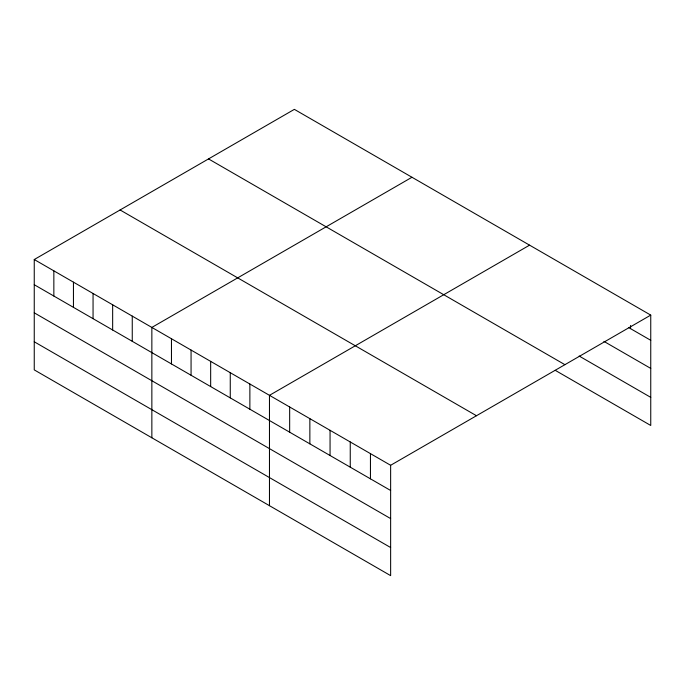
<?xml version="1.0" encoding="UTF-8"?>
<svg xmlns="http://www.w3.org/2000/svg" width="685" height="685" viewBox="0 0 685 685"><rect width="100%" height="100%" fill="white"/><g stroke="black" fill="none" stroke-linecap="round" stroke-linejoin="round"><path stroke-width="1.03" d="M650.75 315.117L390.638 465.286L390.638 575.64L34.25 369.883L34.25 259.529L294.362 109.36L650.75 315.117L650.75 425.471L555.278 370.354M411.968 177.261L151.856 327.43L151.856 437.783M529.573 245.161L269.47 395.331L269.47 505.684M628.719 327.593L650.75 340.308M603.93 341.387L650.75 368.41M579.15 356.029L650.75 397.368M208.523 158.911L564.911 364.677M120.089 209.97L476.477 415.735M34.25 259.529L390.638 465.286M34.25 284.72L390.638 490.486M34.25 312.822L390.638 518.588M34.25 341.781L390.638 547.538M630.551 325.503L630.551 328.654M370.448 453.633L370.448 478.824M350.249 441.971L350.249 467.161M330.059 430.308L330.059 455.508M309.86 418.646L309.86 443.846M289.661 406.993L289.661 432.184M249.871 384.011L249.871 409.21M230.263 372.7L230.263 397.891M210.663 361.38L210.663 386.571M191.064 350.061L191.064 375.26M171.464 338.75L171.464 363.94M132.256 316.11L132.256 341.31M112.657 304.799L112.657 329.99M93.057 293.48L93.057 318.671M73.449 282.16L73.449 307.359M53.85 270.849L53.85 296.04"/></g></svg>
